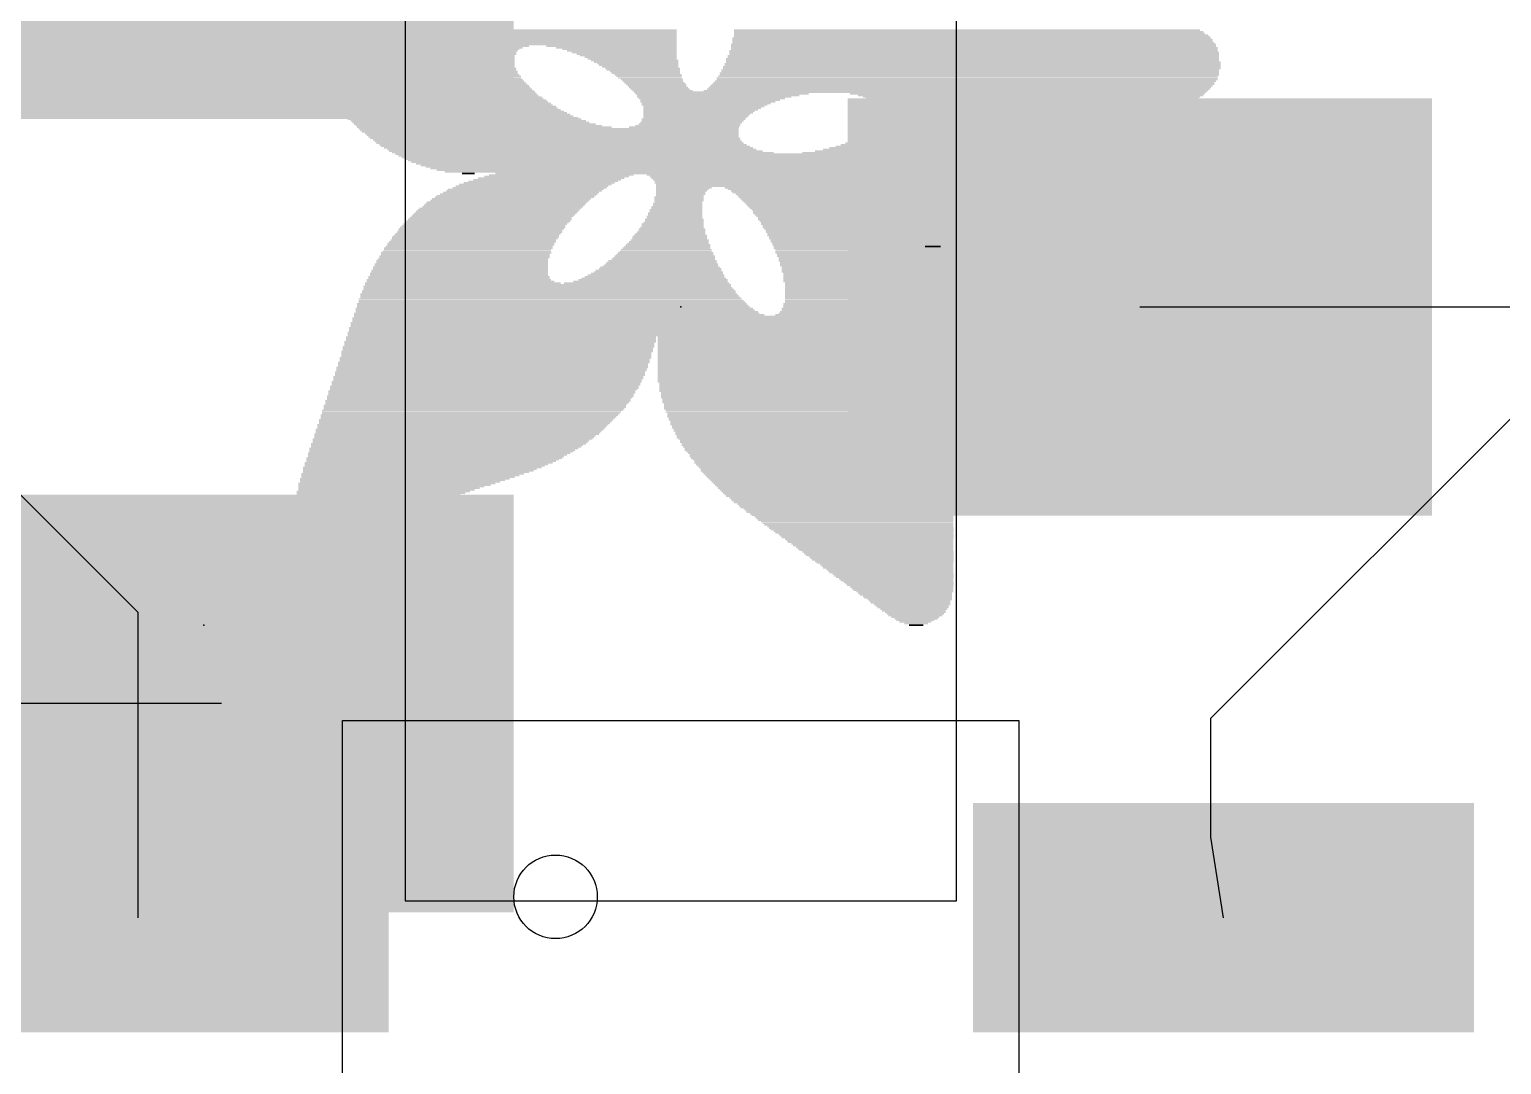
# Model space of a CAD drawing. Extents: x -5.1 to 5.1, y -3.8 to 3.8.
# Drawn here: x -1.56 to 1.966, y 0.09 to 2.57 of the extents above; entities that cross this region are included whole.
import ezdxf

# ---------------------------------------------------------------- set-up
doc = ezdxf.new("R2010")
doc.units = 0
for name, color, linetype in [('1', 22, 'CONTINUOUS'), ('16', 175, 'CONTINUOUS'), ('21', 253, 'CONTINUOUS'), ('23', 7, 'CONTINUOUS'), ('24', 7, 'CONTINUOUS'), ('51', 253, 'CONTINUOUS'), ('52', 253, 'CONTINUOUS')]:
    doc.layers.add(name, color=color, linetype=linetype)

# ---------------------------------------------------------------- blocks, each defined once
blk = doc.blocks.new('RECT')
blk.add_solid([(-0.5, -0.5), (0.5, -0.5), (-0.5, 0.5), (0.5, 0.5)])

msp = doc.modelspace()

# ---------------------------------------------------------------- linework, layer by layer
at = {"layer": '1'}
for p, q in [((-1.3, 1.173), (-2.667, 2.54)), ((1.27, 0.92), (2.89, 2.54)), ((-1.3, 0.442), (-1.3, 1.173)), ((1.27, 0.635), (1.27, 0.92)), ((1.3, 0.442), (1.27, 0.635))]:
    msp.add_line(p, q, dxfattribs=at)
at = {"layer": '16'}
for p, q in [((1.1, 1.905), (3.175, 1.905)), ((-1.1, 0.955), (-2.855, 0.955))]:
    msp.add_line(p, q, dxfattribs=at)
at = {"layer": '21'}
for p, q in [((-0.81, 0.914), (0.81, 0.914)), ((-0.81, 0.82), (-0.81, 0.914)), ((0.81, 0.914), (0.81, 0.82))]:
    msp.add_line(p, q, dxfattribs=at)
msp.add_circle((-0.3, 0.492), 0.1, dxfattribs=at)
at = {"layer": '23'}
msp.add_point((-1.143, 1.143), dxfattribs=at)
at = {"layer": '24'}
msp.add_point((0, 1.905), dxfattribs=at)
at = {"layer": '51'}
for p, q in [((-0.81, -1.93), (-0.81, 0.914)), ((0.81, 0.914), (0.81, -1.93))]:
    msp.add_line(p, q, dxfattribs=at)
at = {"layer": '52'}
for p, q in [((-0.6604, 3.3274), (-0.6604, 0.4826)), ((0.6604, 0.4826), (0.6604, 3.3274)), ((-0.6604, 0.4826), (0.6604, 0.4826))]:
    msp.add_line(p, q, dxfattribs=at)

# ---------------------------------------------------------------- block references
at = {"layer": '1', "xscale": 0.55, "yscale": 1.2, "rotation": 270}
for p in [(-1.3, 0.442), (1.3, 0.442)]:
    msp.add_blockref('RECT', p, dxfattribs=at)
at = {"layer": '16', "yscale": 1.4, "rotation": 90}
for p in [(-1.1, 2.855), (1.1, 1.905), (-1.1, 0.955)]:
    msp.add_blockref('RECT', p, dxfattribs=at)
at = {"layer": '21'}
for p, xscale, yscale in [((-0.4858, 2.5679), 0.9525, 0.0038), ((-0.4839, 2.5641), 0.9487, 0.0038), ((-0.4839, 2.5603), 0.9487, 0.0038), ((-0.482, 2.5565), 0.9449, 0.0038), ((-0.4801, 2.5527), 0.9411, 0.0038), ((-0.4782, 2.5489), 0.9373, 0.0038), ((-0.4782, 2.5451), 0.9373, 0.0038), ((-0.4763, 2.5413), 0.9335, 0.0038), ((-0.4744, 2.5375), 0.9297, 0.0038), ((0.6972, 2.5489), 1.1468, 0.0038), ((0.6991, 2.5451), 1.1506, 0.0038), ((0.6991, 2.5413), 1.1506, 0.0038), ((0.7011, 2.5375), 1.1545, 0.0038), ((0.6858, 2.5679), 1.1164, 0.0038), ((0.6896, 2.5641), 1.124, 0.0038), ((0.6915, 2.5603), 1.1278, 0.0038), ((0.6953, 2.5565), 1.1354, 0.0038), ((0.6972, 2.5527), 1.1392, 0.0038), ((-0.4744, 2.5337), 0.9297, 0.0039), ((-0.6497, 2.5298), 0.5715, 0.0038), ((-0.6553, 2.526), 0.5524, 0.0038), ((-0.6572, 2.5222), 0.541, 0.0038), ((-0.6591, 2.5184), 0.5372, 0.0038), ((-0.6591, 2.5146), 0.5296, 0.0038), ((-0.6572, 2.5108), 0.5258, 0.0038), ((-0.6572, 2.507), 0.5182, 0.0038), ((-0.6572, 2.5032), 0.5182, 0.0038), ((-0.1657, 2.5298), 0.3124, 0.0038), ((-0.1543, 2.526), 0.2896, 0.0038), ((-0.1467, 2.5222), 0.2743, 0.0038), ((-0.141, 2.5184), 0.2629, 0.0038), ((-0.1353, 2.5146), 0.2515, 0.0038), ((-0.1295, 2.5108), 0.2401, 0.0038), ((-0.1257, 2.507), 0.2324, 0.0038), ((-0.12, 2.5032), 0.221, 0.0038), ((0.7011, 2.507), 1.1773, 0.0038), ((0.7011, 2.5032), 1.1773, 0.0038), ((0.7011, 2.5184), 1.1697, 0.0038), ((0.703, 2.5146), 1.1735, 0.0038), ((0.703, 2.5108), 1.1735, 0.0038), ((0.7011, 2.5337), 1.1621, 0.0039), ((0.7011, 2.5298), 1.1621, 0.0038), ((0.703, 2.526), 1.1659, 0.0038), ((0.703, 2.5222), 1.1659, 0.0038), ((-0.6553, 2.4994), 0.5144, 0.0038), ((-0.6534, 2.4956), 0.5106, 0.0039), ((-0.6515, 2.4917), 0.5068, 0.0038), ((-0.6515, 2.4879), 0.5068, 0.0038), ((-0.6496, 2.4841), 0.503, 0.0038), ((-0.6477, 2.4803), 0.4992, 0.0038), ((-0.6458, 2.4765), 0.503, 0.0038), ((-0.6439, 2.4727), 0.4991, 0.0038), ((-0.6401, 2.4689), 0.4991, 0.0038), ((-0.1162, 2.4994), 0.2134, 0.0038), ((-0.1105, 2.4956), 0.2096, 0.0039), ((-0.1067, 2.4917), 0.2019, 0.0038), ((-0.1029, 2.4879), 0.1943, 0.0038), ((-0.1009, 2.4841), 0.1905, 0.0038), ((-0.0972, 2.4803), 0.1829, 0.0038), ((-0.0915, 2.4765), 0.1791, 0.0038), ((-0.0896, 2.4727), 0.1753, 0.0038), ((-0.0857, 2.4689), 0.1676, 0.0038), ((0.6935, 2.4727), 1.1925, 0.0038), ((0.6935, 2.4689), 1.1925, 0.0038), ((0.6973, 2.4803), 1.1925, 0.0038), ((0.6973, 2.4765), 1.1925, 0.0038), ((0.6992, 2.4879), 1.1887, 0.0038), ((0.6992, 2.4841), 1.1887, 0.0038), ((0.7011, 2.4917), 1.1849, 0.0038), ((0.6992, 2.4994), 1.1811, 0.0038), ((0.6992, 2.4956), 1.1811, 0.0039), ((-0.6381, 2.4651), 0.4953, 0.0038), ((-0.6362, 2.4613), 0.4991, 0.0038), ((-0.6325, 2.4575), 0.4991, 0.0039), ((-0.6306, 2.4536), 0.4953, 0.0038), ((-0.6268, 2.4498), 0.4953, 0.0038), ((-0.6249, 2.446), 0.4991, 0.0038), ((-0.621, 2.4422), 0.4991, 0.0038), ((-0.6173, 2.4384), 0.4991, 0.0038), ((-0.6135, 2.4346), 0.4991, 0.0038), ((-0.0838, 2.4651), 0.1638, 0.0038), ((-0.0781, 2.4613), 0.16, 0.0038), ((-0.0762, 2.4575), 0.1562, 0.0039), ((-0.0743, 2.4536), 0.1524, 0.0038), ((-0.0686, 2.4498), 0.1486, 0.0038), ((-0.0667, 2.446), 0.1448, 0.0038), ((-0.0629, 2.4422), 0.1448, 0.0038), ((-0.0591, 2.4384), 0.1447, 0.0038), ((-0.0571, 2.4346), 0.1409, 0.0038), ((0.6724, 2.4346), 1.2039, 0.0038), ((0.6763, 2.4384), 1.204, 0.0038), ((0.6782, 2.4422), 1.2002, 0.0038), ((0.682, 2.446), 1.2002, 0.0038), ((0.6858, 2.4536), 1.2002, 0.0038), ((0.6858, 2.4498), 1.2002, 0.0038), ((0.6877, 2.4575), 1.1964, 0.0039), ((0.6915, 2.4651), 1.1964, 0.0038), ((0.6915, 2.4613), 1.1964, 0.0038), ((-0.6115, 2.4308), 0.503, 0.0038), ((-0.6077, 2.427), 0.503, 0.0038), ((-0.6038, 2.4232), 0.5029, 0.0038), ((-0.6019, 2.4194), 0.5067, 0.0039), ((-0.5982, 2.4155), 0.5067, 0.0038), ((-0.5944, 2.4117), 0.5067, 0.0038), ((-0.5887, 2.4079), 0.5105, 0.0038), ((-0.581, 2.4003), 0.5182, 0.0038), ((-0.5848, 2.4041), 0.5105, 0.0038), ((-0.5772, 2.3965), 0.5182, 0.0038), ((-0.0534, 2.4308), 0.1409, 0.0038), ((-0.0495, 2.427), 0.141, 0.0038), ((-0.0438, 2.4232), 0.1448, 0.0038), ((0.5734, 2.4194), 1.3716, 0.0039), ((0.099, 2.4155), 0.4153, 0.0038), ((0.0895, 2.4117), 0.3886, 0.0038), ((0.08, 2.4079), 0.3696, 0.0038), ((0.0743, 2.4041), 0.3506, 0.0038), ((0.0704, 2.4003), 0.3353, 0.0038), ((0.0648, 2.3965), 0.3239, 0.0038), ((0.6591, 2.4232), 1.2078, 0.0038), ((0.6649, 2.427), 1.2039, 0.0038), ((0.6687, 2.4308), 1.2039, 0.0038), ((0.8306, 2.4155), 0.8496, 0.0038), ((0.8382, 2.4117), 0.8268, 0.0038), ((0.8401, 2.4079), 0.8078, 0.0038), ((0.8421, 2.4041), 0.7963, 0.0038), ((0.8439, 2.4003), 0.7848, 0.0038), ((0.8439, 2.3965), 0.7696, 0.0038), ((-0.5715, 2.3927), 0.522, 0.0038), ((-0.5677, 2.3889), 0.522, 0.0038), ((-0.562, 2.3851), 0.5258, 0.0038), ((-0.5582, 2.3813), 0.5258, 0.0039), ((-0.5524, 2.3774), 0.5295, 0.0038), ((-0.5467, 2.3736), 0.5334, 0.0038), ((-0.541, 2.3698), 0.5372, 0.0038), ((-0.5353, 2.366), 0.541, 0.0038), ((-0.5315, 2.3622), 0.5486, 0.0038), ((0.0571, 2.3889), 0.3009, 0.0038), ((0.061, 2.3927), 0.3086, 0.0038), ((0.0515, 2.3813), 0.2819, 0.0039), ((0.0477, 2.3774), 0.2743, 0.0038), ((0.0439, 2.3736), 0.2667, 0.0038), ((0.042, 2.3698), 0.2629, 0.0038), ((0.0381, 2.366), 0.2552, 0.0038), ((0.0362, 2.3622), 0.2514, 0.0038), ((0.0553, 2.3851), 0.2895, 0.0038), ((0.8439, 2.3927), 0.762, 0.0038), ((0.8439, 2.3889), 0.7544, 0.0038), ((0.842, 2.3851), 0.743, 0.0038), ((0.842, 2.3813), 0.7354, 0.0039), ((0.8401, 2.3774), 0.7316, 0.0038), ((0.8306, 2.366), 0.7125, 0.0038), ((0.8286, 2.3622), 0.7087, 0.0038), ((0.8363, 2.3736), 0.7239, 0.0038), ((0.8344, 2.3698), 0.7201, 0.0038), ((-0.5239, 2.3584), 0.5563, 0.0038), ((-0.5181, 2.3546), 0.5601, 0.0038), ((-0.5087, 2.3508), 0.5639, 0.0038), ((-0.503, 2.347), 0.5677, 0.0038), ((-0.4934, 2.3432), 0.5792, 0.0039), ((-0.4839, 2.3393), 0.5905, 0.0038), ((-0.4705, 2.3355), 0.6096, 0.0038), ((-0.3162, 2.3317), 0.9106, 0.0038), ((-0.3143, 2.3279), 0.9068, 0.0038), ((0.0077, 2.3355), 0.2629, 0.0038), ((0.0172, 2.3393), 0.2515, 0.0038), ((0.0209, 2.3432), 0.2439, 0.0039), ((0.0248, 2.347), 0.2439, 0.0038), ((0.0305, 2.3546), 0.2476, 0.0038), ((0.0286, 2.3508), 0.2438, 0.0038), ((0.0343, 2.3584), 0.2476, 0.0038), ((0.7925, 2.3279), 0.682, 0.0038), ((0.7982, 2.3317), 0.6858, 0.0038), ((0.802, 2.3355), 0.6858, 0.0038), ((0.8077, 2.3393), 0.6896, 0.0038), ((0.8134, 2.347), 0.6934, 0.0038), ((0.8115, 2.3432), 0.6896, 0.0039), ((0.8192, 2.3508), 0.6973, 0.0038), ((0.8267, 2.3584), 0.7049, 0.0038), ((0.823, 2.3546), 0.6973, 0.0038), ((-0.3124, 2.3241), 0.903, 0.0038), ((-0.3086, 2.3203), 0.8954, 0.0038), ((-0.3067, 2.3165), 0.8916, 0.0038), ((-0.3048, 2.3127), 0.8878, 0.0038), ((-0.301, 2.3089), 0.8878, 0.0038), ((-0.2972, 2.3051), 0.8801, 0.0039), ((-0.2933, 2.3012), 0.8801, 0.0038), ((-0.2896, 2.2974), 0.8801, 0.0038), ((-0.282, 2.2936), 0.8801, 0.0038), ((0.7354, 2.2936), 0.7049, 0.0038), ((0.7429, 2.2974), 0.6973, 0.0038), ((0.7506, 2.3012), 0.6972, 0.0038), ((0.7563, 2.3051), 0.6934, 0.0039), ((0.7658, 2.3089), 0.6896, 0.0038), ((0.7696, 2.3127), 0.6896, 0.0038), ((0.7753, 2.3165), 0.6858, 0.0038), ((0.783, 2.3203), 0.6858, 0.0038), ((0.7868, 2.3241), 0.6858, 0.0038), ((-0.2762, 2.2898), 0.8839, 0.0038), ((-0.2686, 2.286), 0.884, 0.0038), ((-0.261, 2.2822), 0.8839, 0.0038), ((-0.2515, 2.2784), 0.8953, 0.0038), ((-0.2343, 2.2746), 0.9144, 0.0038), ((0.1867, 2.2708), 1.7412, 0.0038), ((0.1867, 2.267), 1.726, 0.0039), ((0.1885, 2.2631), 1.7145, 0.0038), ((0.1905, 2.2593), 1.703, 0.0038), ((0.1905, 2.2555), 1.6878, 0.0038), ((0.6763, 2.2746), 0.7696, 0.0038), ((0.6934, 2.2784), 0.743, 0.0038), ((0.7067, 2.2822), 0.7315, 0.0038), ((0.7163, 2.286), 0.7201, 0.0038), ((0.7277, 2.2898), 0.7124, 0.0038), ((0.1924, 2.2517), 1.6764, 0.0038), ((0.1943, 2.2479), 1.6574, 0.0038), ((0.1982, 2.2441), 1.6421, 0.0038), ((0.202, 2.2403), 1.6269, 0.0038), ((0.2038, 2.2365), 1.6078, 0.0038), ((0.2096, 2.2327), 1.5887, 0.0038), ((0.2152, 2.2288), 1.5621, 0.0039), ((-0.5087, 2.225), 0.0305, 0.0038), ((-0.2858, 2.2212), 0.3467, 0.0038), ((0.2743, 2.225), 1.4364, 0.0038), ((0.4534, 2.2212), 1.0706, 0.0038), ((-0.3715, 2.1869), 0.3734, 0.0038), ((-0.3619, 2.1907), 0.3695, 0.0039), ((-0.3563, 2.1946), 0.3657, 0.0038), ((-0.3486, 2.1984), 0.3658, 0.0038), ((-0.3391, 2.2022), 0.362, 0.0038), ((-0.3296, 2.206), 0.3581, 0.0038), ((-0.3201, 2.2098), 0.3543, 0.0038), ((-0.3105, 2.2136), 0.3505, 0.0038), ((-0.2972, 2.2174), 0.3467, 0.0038), ((0.4534, 2.2174), 1.0554, 0.0038), ((0.4534, 2.2136), 1.0478, 0.0038), ((0.4515, 2.2098), 1.0363, 0.0038), ((0.4515, 2.206), 1.0287, 0.0038), ((0.4496, 2.2022), 1.0249, 0.0038), ((0.4477, 2.1984), 1.0135, 0.0038), ((0.4458, 2.1946), 1.0097, 0.0038), ((0.0076, 2.1907), 0.1334, 0.0039), ((0.0038, 2.1869), 0.1258, 0.0038), ((0.5258, 2.1907), 0.842, 0.0039), ((0.5258, 2.1869), 0.8268, 0.0038), ((-0.4191, 2.1526), 0.3848, 0.0039), ((-0.4153, 2.1565), 0.3848, 0.0038), ((-0.4096, 2.1603), 0.381, 0.0038), ((-0.4058, 2.1641), 0.381, 0.0038), ((-0.3981, 2.1679), 0.381, 0.0038), ((-0.3943, 2.1717), 0.381, 0.0038), ((-0.3886, 2.1755), 0.3772, 0.0038), ((-0.3829, 2.1793), 0.3734, 0.0038), ((-0.3753, 2.1831), 0.3734, 0.0038), ((-0.0077, 2.1526), 0.1181, 0.0039), ((-0.0039, 2.1679), 0.1181, 0.0038), ((-0.0039, 2.1641), 0.1181, 0.0038), ((-0.0039, 2.1603), 0.1181, 0.0038), ((-0.0057, 2.1565), 0.1143, 0.0038), ((-0.002, 2.1717), 0.1143, 0.0038), ((0.0019, 2.1831), 0.122, 0.0038), ((0, 2.1793), 0.1182, 0.0038), ((0, 2.1755), 0.1182, 0.0038), ((0.5277, 2.1831), 0.8154, 0.0038), ((0.5258, 2.1793), 0.8039, 0.0038), ((0.5277, 2.1755), 0.7925, 0.0038), ((0.5277, 2.1717), 0.7848, 0.0038), ((0.5258, 2.1679), 0.7734, 0.0038), ((0.5258, 2.1641), 0.7658, 0.0038), ((0.5239, 2.1603), 0.7544, 0.0038), ((0.5239, 2.1565), 0.7468, 0.0038), ((0.5239, 2.1526), 0.7391, 0.0039), ((-0.4572, 2.1145), 0.3924, 0.0039), ((-0.4553, 2.1184), 0.3886, 0.0038), ((-0.4515, 2.1222), 0.3886, 0.0038), ((-0.4477, 2.126), 0.3886, 0.0038), ((-0.4439, 2.1298), 0.3886, 0.0038), ((-0.44, 2.1336), 0.3887, 0.0038), ((-0.4363, 2.1374), 0.3887, 0.0038), ((-0.4324, 2.1412), 0.3886, 0.0038), ((-0.4267, 2.145), 0.3848, 0.0038), ((-0.4229, 2.1488), 0.3848, 0.0038), ((-0.0153, 2.1145), 0.1409, 0.0039), ((-0.0153, 2.1222), 0.1333, 0.0038), ((-0.0153, 2.1184), 0.1333, 0.0038), ((-0.0134, 2.1298), 0.1295, 0.0038), ((-0.0134, 2.126), 0.1295, 0.0038), ((-0.0115, 2.1374), 0.1257, 0.0038), ((-0.0115, 2.1336), 0.1257, 0.0038), ((-0.0096, 2.145), 0.1219, 0.0038), ((-0.0096, 2.1412), 0.1219, 0.0038), ((-0.0077, 2.1488), 0.1181, 0.0038), ((0.522, 2.1488), 0.7277, 0.0038), ((0.522, 2.145), 0.7201, 0.0038), ((0.522, 2.1412), 0.7125, 0.0038), ((0.5201, 2.1374), 0.7011, 0.0038), ((0.5201, 2.1336), 0.6934, 0.0038), ((0.5163, 2.1298), 0.6858, 0.0038), ((0.5143, 2.126), 0.6743, 0.0038), ((0.5143, 2.1222), 0.6667, 0.0038), ((0.5125, 2.1184), 0.6553, 0.0038), ((0.5087, 2.1145), 0.6477, 0.0039), ((-0.4858, 2.0803), 0.3962, 0.0038), ((-0.482, 2.0841), 0.3963, 0.0038), ((-0.4782, 2.0917), 0.3963, 0.0038), ((-0.4801, 2.0879), 0.3925, 0.0038), ((-0.4744, 2.0955), 0.3963, 0.0038), ((-0.4725, 2.0993), 0.3925, 0.0038), ((-0.4686, 2.1031), 0.3924, 0.0038), ((-0.4648, 2.1069), 0.3924, 0.0038), ((-0.461, 2.1107), 0.3924, 0.0038), ((-0.0248, 2.0803), 0.1677, 0.0038), ((-0.0229, 2.0841), 0.1639, 0.0038), ((-0.0209, 2.0917), 0.1601, 0.0038), ((-0.0209, 2.0879), 0.1601, 0.0038), ((-0.021, 2.0955), 0.1524, 0.0038), ((-0.0191, 2.1031), 0.1485, 0.0038), ((-0.0191, 2.0993), 0.1485, 0.0038), ((-0.0172, 2.1069), 0.1447, 0.0038), ((-0.0153, 2.1107), 0.1409, 0.0038), ((0.5068, 2.1107), 0.6363, 0.0038), ((0.5048, 2.1069), 0.6248, 0.0038), ((0.5029, 2.1031), 0.621, 0.0038), ((0.4991, 2.0993), 0.6058, 0.0038), ((0.4953, 2.0955), 0.5982, 0.0038), ((0.4934, 2.0917), 0.5868, 0.0038), ((0.3181, 2.0879), 0.2286, 0.0038), ((0.322, 2.0841), 0.2363, 0.0038), ((0.3258, 2.0803), 0.2363, 0.0038), ((0.6077, 2.0879), 0.3429, 0.0038), ((0.6077, 2.0841), 0.32, 0.0038), ((0.6096, 2.0803), 0.301, 0.0038), ((-0.5087, 2.046), 0.4039, 0.0038), ((-0.5068, 2.0498), 0.4001, 0.0038), ((-0.5029, 2.0574), 0.4, 0.0038), ((-0.5029, 2.0536), 0.4, 0.0038), ((-0.4991, 2.0612), 0.4, 0.0038), ((-0.4972, 2.065), 0.3962, 0.0038), ((-0.4915, 2.0726), 0.4, 0.0038), ((-0.4934, 2.0688), 0.3962, 0.0038), ((-0.4896, 2.0764), 0.3962, 0.0039), ((-0.0343, 2.046), 0.2096, 0.0038), ((-0.0324, 2.0498), 0.2058, 0.0038), ((-0.0305, 2.0536), 0.2019, 0.0038), ((-0.0305, 2.0574), 0.1943, 0.0038), ((-0.0286, 2.0612), 0.1905, 0.0038), ((-0.0267, 2.065), 0.1867, 0.0038), ((-0.0267, 2.0726), 0.1791, 0.0038), ((-0.0267, 2.0688), 0.1791, 0.0038), ((-0.0248, 2.0764), 0.1753, 0.0039), ((0.3296, 2.0764), 0.2439, 0.0039), ((0.3334, 2.0726), 0.2438, 0.0038), ((0.3372, 2.0688), 0.2514, 0.0038), ((0.341, 2.065), 0.2514, 0.0038), ((0.3448, 2.0612), 0.259, 0.0038), ((0.3487, 2.0574), 0.2591, 0.0038), ((0.3506, 2.0536), 0.2629, 0.0038), ((0.3563, 2.0498), 0.2667, 0.0038), ((0.3582, 2.046), 0.2705, 0.0038), ((0.6077, 2.0764), 0.282, 0.0039), ((0.6077, 2.0726), 0.259, 0.0038), ((0.6077, 2.0688), 0.2362, 0.0038), ((0.6077, 2.065), 0.2134, 0.0038), ((0.6077, 2.0612), 0.1828, 0.0038), ((0.6058, 2.0574), 0.1486, 0.0038), ((0.6058, 2.0536), 0.1105, 0.0038), ((0.6038, 2.0498), 0.0381, 0.0038), ((-0.5239, 2.0155), 0.4115, 0.0038), ((-0.5239, 2.0117), 0.4115, 0.0038), ((-0.522, 2.0193), 0.4077, 0.0038), ((-0.5181, 2.0269), 0.4077, 0.0038), ((-0.5181, 2.0231), 0.4077, 0.0038), ((-0.5143, 2.0345), 0.4077, 0.0038), ((-0.5162, 2.0307), 0.4039, 0.0038), ((-0.5125, 2.0383), 0.4039, 0.0039), ((-0.5106, 2.0422), 0.4001, 0.0038), ((-0.0457, 2.0117), 0.2629, 0.0038), ((-0.0439, 2.0155), 0.2591, 0.0038), ((-0.0419, 2.0193), 0.2476, 0.0038), ((-0.04, 2.0231), 0.2438, 0.0038), ((-0.0381, 2.0269), 0.24, 0.0038), ((-0.0381, 2.0307), 0.2324, 0.0038), ((-0.0362, 2.0345), 0.2286, 0.0038), ((-0.0362, 2.0383), 0.221, 0.0039), ((-0.0343, 2.0422), 0.2172, 0.0038), ((0.3619, 2.0422), 0.2705, 0.0038), ((0.3658, 2.0383), 0.2781, 0.0039), ((0.3677, 2.0345), 0.2819, 0.0038), ((0.3734, 2.0269), 0.2858, 0.0038), ((0.3715, 2.0307), 0.2819, 0.0038), ((0.3772, 2.0231), 0.2858, 0.0038), ((0.3791, 2.0193), 0.2896, 0.0038), ((0.381, 2.0155), 0.2934, 0.0038), ((0.3848, 2.0117), 0.2934, 0.0038), ((-0.5315, 1.9774), 0.4344, 0.0038), ((-0.5315, 1.9736), 0.4344, 0.0038), ((-0.5315, 1.985), 0.4268, 0.0038), ((-0.5315, 1.9812), 0.4268, 0.0038), ((-0.5296, 1.9926), 0.4229, 0.0038), ((-0.5296, 1.9888), 0.4229, 0.0038), ((-0.5277, 2.0003), 0.4191, 0.0039), ((-0.5277, 1.9964), 0.4191, 0.0038), ((-0.5258, 2.0079), 0.4153, 0.0038), ((-0.5258, 2.0041), 0.4153, 0.0038), ((-0.0648, 1.9736), 0.3467, 0.0038), ((-0.0629, 1.9774), 0.3353, 0.0038), ((-0.0591, 1.9812), 0.3277, 0.0038), ((-0.0571, 1.985), 0.3163, 0.0038), ((-0.0533, 1.9888), 0.3086, 0.0038), ((-0.0533, 1.9926), 0.301, 0.0038), ((-0.0495, 1.9964), 0.2934, 0.0038), ((-0.0496, 2.0003), 0.2857, 0.0039), ((-0.0477, 2.0041), 0.2743, 0.0038), ((-0.0457, 2.0079), 0.2705, 0.0038), ((0.3867, 2.0079), 0.2972, 0.0038), ((0.3886, 2.0041), 0.301, 0.0038), ((0.3924, 2.0003), 0.301, 0.0039), ((0.3943, 1.9964), 0.3048, 0.0038), ((0.3962, 1.9926), 0.3086, 0.0038), ((0.3982, 1.9888), 0.3125, 0.0038), ((0.4039, 1.9774), 0.3163, 0.0038), ((0.4057, 1.9736), 0.3201, 0.0038), ((0.402, 1.985), 0.3125, 0.0038), ((0.402, 1.9812), 0.3125, 0.0038), ((-0.3163, 1.9431), 0.8953, 0.0038), ((-0.3163, 1.9393), 0.8953, 0.0038), ((-0.3163, 1.9469), 0.8877, 0.0038), ((-0.3201, 1.9545), 0.8801, 0.0038), ((-0.3181, 1.9507), 0.8839, 0.0038), ((-0.522, 1.9622), 0.4686, 0.0039), ((-0.3181, 1.9583), 0.8763, 0.0038), ((-0.5315, 1.9698), 0.442, 0.0038), ((-0.5277, 1.966), 0.4496, 0.0038), ((-0.0819, 1.9622), 0.3962, 0.0039), ((-0.0724, 1.966), 0.3696, 0.0038), ((-0.0667, 1.9698), 0.3581, 0.0038), ((0.4077, 1.9698), 0.3239, 0.0038), ((0.4077, 1.966), 0.3239, 0.0038), ((0.4115, 1.9622), 0.3238, 0.0039), ((0.4134, 1.9583), 0.3276, 0.0038), ((0.4134, 1.9545), 0.3276, 0.0038), ((0.4153, 1.9507), 0.3314, 0.0038), ((0.4172, 1.9469), 0.3352, 0.0038), ((0.4172, 1.9431), 0.3352, 0.0038), ((0.4191, 1.9393), 0.339, 0.0038), ((-0.3086, 1.9126), 0.9334, 0.0038), ((-0.3067, 1.9088), 0.9372, 0.0038), ((-0.3048, 1.905), 0.941, 0.0038), ((-0.3124, 1.9241), 0.9182, 0.0039), ((-0.3105, 1.9202), 0.922, 0.0038), ((-0.3086, 1.9164), 0.9258, 0.0038), ((-0.3162, 1.9355), 0.903, 0.0038), ((-0.3143, 1.9317), 0.9068, 0.0038), ((-0.3124, 1.9279), 0.9106, 0.0038), ((0.4229, 1.9126), 0.3544, 0.0038), ((0.4248, 1.9088), 0.3582, 0.0038), ((0.4248, 1.905), 0.3582, 0.0038), ((0.4229, 1.9241), 0.3467, 0.0039), ((0.4229, 1.9202), 0.3467, 0.0038), ((0.4191, 1.9355), 0.339, 0.0038), ((0.4211, 1.9317), 0.3429, 0.0038), ((0.4211, 1.9279), 0.3429, 0.0038), ((0.4249, 1.9164), 0.3505, 0.0038), ((-0.0858, 1.8783), 1.4021, 0.0038), ((-0.0839, 1.8745), 1.4059, 0.0038), ((-0.0839, 1.8707), 1.4059, 0.0038), ((-0.0839, 1.8821), 1.3983, 0.0038), ((-0.2972, 1.8898), 0.9716, 0.0038), ((-0.2915, 1.886), 0.983, 0.0039), ((-0.3029, 1.9012), 0.9525, 0.0038), ((-0.2972, 1.8936), 0.9639, 0.0038), ((-0.3009, 1.8974), 0.9563, 0.0038), ((0.4191, 1.886), 0.3848, 0.0039), ((0.4229, 1.8898), 0.3772, 0.0038), ((0.4248, 1.8936), 0.3734, 0.0038), ((0.4248, 1.9012), 0.3658, 0.0038), ((0.4248, 1.8974), 0.3658, 0.0038), ((-0.4306, 1.8326), 0.7429, 0.0038), ((-0.0858, 1.844), 1.4249, 0.0038), ((-0.0838, 1.8402), 1.4288, 0.0038), ((-0.0838, 1.8364), 1.4288, 0.0038), ((-0.0858, 1.8555), 1.4173, 0.0038), ((-0.0839, 1.8517), 1.4211, 0.0038), ((-0.0839, 1.8478), 1.4211, 0.0039), ((-0.0858, 1.8669), 1.4097, 0.0038), ((-0.0839, 1.8631), 1.4135, 0.0038), ((-0.0839, 1.8593), 1.4135, 0.0038), ((0.2877, 1.8326), 0.6858, 0.0038), ((-0.44, 1.7983), 0.7467, 0.0038), ((-0.4363, 1.8098), 0.7467, 0.0039), ((-0.4382, 1.8059), 0.7429, 0.0038), ((-0.4382, 1.8021), 0.7429, 0.0038), ((-0.4325, 1.8212), 0.7467, 0.0038), ((-0.4344, 1.8174), 0.7429, 0.0038), ((-0.4344, 1.8136), 0.7429, 0.0038), ((-0.4306, 1.8288), 0.7429, 0.0038), ((-0.4306, 1.825), 0.7429, 0.0038), ((0.2877, 1.8288), 0.6858, 0.0038), ((0.2896, 1.825), 0.6896, 0.0038), ((0.2896, 1.8212), 0.6896, 0.0038), ((0.2896, 1.8174), 0.6896, 0.0038), ((0.2896, 1.8136), 0.6896, 0.0038), ((0.2915, 1.8098), 0.6934, 0.0039), ((0.2915, 1.8059), 0.6934, 0.0038), ((0.2915, 1.8021), 0.6934, 0.0038), ((0.2915, 1.7983), 0.6934, 0.0038), ((-0.4477, 1.7717), 0.7468, 0.0039), ((-0.4496, 1.7678), 0.743, 0.0038), ((-0.4496, 1.764), 0.743, 0.0038), ((-0.4439, 1.7831), 0.7467, 0.0038), ((-0.4458, 1.7793), 0.7429, 0.0038), ((-0.4458, 1.7755), 0.7429, 0.0038), ((-0.442, 1.7945), 0.7429, 0.0038), ((-0.442, 1.7907), 0.7429, 0.0038), ((-0.442, 1.7869), 0.7429, 0.0038), ((0.2934, 1.7945), 0.6972, 0.0038), ((0.2934, 1.7907), 0.6972, 0.0038), ((0.2934, 1.7869), 0.6972, 0.0038), ((0.2934, 1.7831), 0.6972, 0.0038), ((0.2934, 1.7793), 0.6972, 0.0038), ((0.2953, 1.7755), 0.701, 0.0038), ((0.2953, 1.7717), 0.701, 0.0039), ((0.2953, 1.7678), 0.701, 0.0038), ((0.2953, 1.764), 0.701, 0.0038), ((-0.461, 1.7374), 0.743, 0.0038), ((-0.461, 1.7336), 0.743, 0.0039), ((-0.4629, 1.7297), 0.7392, 0.0038), ((-0.4572, 1.7488), 0.743, 0.0038), ((-0.4572, 1.745), 0.743, 0.0038), ((-0.4572, 1.7412), 0.743, 0.0038), ((-0.4515, 1.7602), 0.7468, 0.0038), ((-0.4534, 1.7564), 0.743, 0.0038), ((-0.4534, 1.7526), 0.743, 0.0038), ((0.2953, 1.7602), 0.701, 0.0038), ((0.2953, 1.7564), 0.701, 0.0038), ((0.2953, 1.7526), 0.701, 0.0038), ((0.2972, 1.7488), 0.7048, 0.0038), ((0.2972, 1.745), 0.7048, 0.0038), ((0.2972, 1.7412), 0.7048, 0.0038), ((0.2972, 1.7374), 0.7048, 0.0038), ((0.2972, 1.7336), 0.7048, 0.0039), ((0.2972, 1.7297), 0.7048, 0.0038), ((-0.4801, 1.6916), 0.7353, 0.0038), ((-0.4763, 1.7031), 0.7353, 0.0038), ((-0.4763, 1.6993), 0.7353, 0.0038), ((-0.4782, 1.6955), 0.7315, 0.0039), ((-0.4706, 1.7145), 0.7391, 0.0038), ((-0.4706, 1.7107), 0.7391, 0.0038), ((-0.4725, 1.7069), 0.7353, 0.0038), ((-0.4648, 1.7259), 0.743, 0.0038), ((-0.4667, 1.7221), 0.7391, 0.0038), ((-0.4667, 1.7183), 0.7391, 0.0038), ((0.2972, 1.7259), 0.7048, 0.0038), ((0.2991, 1.7221), 0.701, 0.0038), ((0.2991, 1.7183), 0.701, 0.0038), ((0.2991, 1.7145), 0.701, 0.0038), ((0.2991, 1.7107), 0.701, 0.0038), ((0.2991, 1.7069), 0.701, 0.0038), ((0.301, 1.7031), 0.7048, 0.0038), ((0.3029, 1.6993), 0.701, 0.0038), ((0.3029, 1.6955), 0.701, 0.0039), ((0.3029, 1.6916), 0.701, 0.0038), ((-0.4992, 1.6574), 0.7201, 0.0039), ((-0.4934, 1.6688), 0.7239, 0.0038), ((-0.4934, 1.665), 0.7239, 0.0038), ((-0.4953, 1.6612), 0.72, 0.0038), ((-0.4858, 1.6802), 0.7315, 0.0038), ((-0.4877, 1.6764), 0.7277, 0.0038), ((-0.4896, 1.6726), 0.7239, 0.0038), ((-0.482, 1.6878), 0.7315, 0.0038), ((-0.4839, 1.684), 0.7277, 0.0038), ((0.3029, 1.6878), 0.701, 0.0038), ((0.3048, 1.684), 0.6972, 0.0038), ((0.3048, 1.6802), 0.6972, 0.0038), ((0.3048, 1.6764), 0.6972, 0.0038), ((0.3067, 1.6726), 0.6934, 0.0038), ((0.3067, 1.6688), 0.6934, 0.0038), ((0.3067, 1.665), 0.6934, 0.0038), ((0.3067, 1.6612), 0.6934, 0.0038), ((0.3086, 1.6574), 0.6896, 0.0039), ((-0.522, 1.6231), 0.6972, 0.0038), ((-0.5181, 1.6269), 0.6973, 0.0038), ((-0.5143, 1.6345), 0.7049, 0.0038), ((-0.5162, 1.6307), 0.7011, 0.0038), ((-0.5068, 1.6459), 0.7125, 0.0038), ((-0.5087, 1.6421), 0.7087, 0.0038), ((-0.5106, 1.6383), 0.7049, 0.0038), ((-0.503, 1.6497), 0.7125, 0.0038), ((-0.501, 1.6535), 0.7163, 0.0038), ((0.3086, 1.6535), 0.6896, 0.0038), ((0.3105, 1.6497), 0.6858, 0.0038), ((0.3105, 1.6459), 0.6858, 0.0038), ((0.3105, 1.6421), 0.6858, 0.0038), ((0.3124, 1.6383), 0.682, 0.0038), ((0.3124, 1.6345), 0.682, 0.0038), ((0.3143, 1.6307), 0.6782, 0.0038), ((0.3143, 1.6269), 0.6782, 0.0038), ((0.3143, 1.6231), 0.6782, 0.0038), ((-0.5468, 1.5888), 0.6705, 0.0038), ((-0.5372, 1.6002), 0.682, 0.0038), ((-0.541, 1.5964), 0.6744, 0.0038), ((-0.5429, 1.5926), 0.6706, 0.0038), ((-0.5296, 1.6116), 0.6896, 0.0038), ((-0.5315, 1.6078), 0.6858, 0.0038), ((-0.5334, 1.604), 0.682, 0.0038), ((-0.5239, 1.6193), 0.6934, 0.0039), ((-0.5258, 1.6154), 0.6896, 0.0038), ((0.3162, 1.6193), 0.6744, 0.0039), ((0.3162, 1.6154), 0.6744, 0.0038), ((0.3181, 1.6116), 0.6705, 0.0038), ((0.3181, 1.6078), 0.6705, 0.0038), ((0.3201, 1.604), 0.6667, 0.0038), ((0.3201, 1.6002), 0.6667, 0.0038), ((0.322, 1.5964), 0.6629, 0.0038), ((0.322, 1.5926), 0.6629, 0.0038), ((0.3239, 1.5888), 0.6591, 0.0038), ((-0.5791, 1.5545), 0.6286, 0.0038), ((-0.5829, 1.5507), 0.621, 0.0038), ((-0.5676, 1.5659), 0.6439, 0.0038), ((-0.5715, 1.5621), 0.6362, 0.0038), ((-0.5734, 1.5583), 0.6324, 0.0038), ((-0.5563, 1.5773), 0.6591, 0.0038), ((-0.5601, 1.5735), 0.6515, 0.0038), ((-0.562, 1.5697), 0.6477, 0.0038), ((-0.5505, 1.585), 0.6629, 0.0038), ((-0.5524, 1.5812), 0.6591, 0.0039), ((0.3258, 1.585), 0.6553, 0.0038), ((0.3258, 1.5812), 0.6553, 0.0039), ((0.3276, 1.5773), 0.6515, 0.0038), ((0.3276, 1.5735), 0.6515, 0.0038), ((0.3296, 1.5697), 0.6477, 0.0038), ((0.3315, 1.5659), 0.6439, 0.0038), ((0.3315, 1.5621), 0.6439, 0.0038), ((0.3334, 1.5583), 0.6401, 0.0038), ((0.3352, 1.5545), 0.6363, 0.0038), ((0.3372, 1.5507), 0.6324, 0.0038), ((-0.6249, 1.5164), 0.5601, 0.0038), ((-0.6191, 1.5202), 0.5715, 0.0038), ((-0.6135, 1.524), 0.5753, 0.0038), ((-0.6039, 1.5316), 0.5944, 0.0038), ((-0.6096, 1.5278), 0.583, 0.0038), ((-0.5906, 1.5431), 0.6135, 0.0039), ((-0.5944, 1.5392), 0.6058, 0.0038), ((-0.5982, 1.5354), 0.5982, 0.0038), ((-0.5867, 1.5469), 0.6134, 0.0038), ((0.3372, 1.5469), 0.6324, 0.0038), ((0.3391, 1.5431), 0.6286, 0.0039), ((0.341, 1.5392), 0.6248, 0.0038), ((0.3429, 1.5354), 0.621, 0.0038), ((0.3429, 1.5316), 0.621, 0.0038), ((0.3448, 1.5278), 0.6172, 0.0038), ((0.3467, 1.524), 0.6134, 0.0038), ((0.3486, 1.5202), 0.6096, 0.0038), ((0.3505, 1.5164), 0.6058, 0.0038), ((-0.6801, 1.4821), 0.4724, 0.0038), ((-0.6611, 1.4935), 0.5029, 0.0038), ((-0.6668, 1.4897), 0.4915, 0.0038), ((-0.6724, 1.4859), 0.4801, 0.0038), ((-0.642, 1.505), 0.5334, 0.0039), ((-0.6477, 1.5011), 0.522, 0.0038), ((-0.6534, 1.4973), 0.5106, 0.0038), ((-0.6287, 1.5126), 0.5525, 0.0038), ((-0.6344, 1.5088), 0.541, 0.0038), ((0.3505, 1.5126), 0.6058, 0.0038), ((0.3524, 1.5088), 0.602, 0.0038), ((0.3543, 1.505), 0.5982, 0.0039), ((0.3563, 1.5011), 0.5943, 0.0038), ((0.3582, 1.4973), 0.5905, 0.0038), ((0.3601, 1.4935), 0.5867, 0.0038), ((0.3619, 1.4897), 0.5829, 0.0038), ((0.3639, 1.4859), 0.5791, 0.0038), ((0.3658, 1.4821), 0.5753, 0.0038), ((-0.7125, 1.463), 0.4153, 0.0038), ((-0.7182, 1.4592), 0.4038, 0.0038), ((-0.7239, 1.4554), 0.3924, 0.0038), ((-0.7296, 1.4516), 0.381, 0.0038), ((-0.7353, 1.4478), 0.3696, 0.0038), ((-0.6858, 1.4783), 0.461, 0.0038), ((-0.6934, 1.4745), 0.4458, 0.0038), ((-0.6992, 1.4707), 0.4343, 0.0038), ((-0.7049, 1.4668), 0.4229, 0.0039), ((0.3677, 1.4783), 0.5715, 0.0038), ((0.3696, 1.4745), 0.5677, 0.0038), ((0.3715, 1.4707), 0.5639, 0.0038), ((0.3734, 1.4668), 0.5601, 0.0039), ((0.3753, 1.463), 0.5562, 0.0038), ((0.3772, 1.4592), 0.5524, 0.0038), ((0.3791, 1.4554), 0.5486, 0.0038), ((0.381, 1.4516), 0.5448, 0.0038), ((0.3848, 1.4478), 0.5372, 0.0038), ((-0.7468, 1.4402), 0.3467, 0.0038), ((-0.741, 1.444), 0.3581, 0.0038), ((-0.7525, 1.4364), 0.3353, 0.0038), ((-0.7582, 1.4326), 0.3238, 0.0038), ((-0.762, 1.4287), 0.3086, 0.0039), ((-0.7677, 1.4249), 0.2972, 0.0038), ((-0.7735, 1.4211), 0.2857, 0.0038), ((-0.7792, 1.4173), 0.2743, 0.0038), ((-0.783, 1.4135), 0.2591, 0.0038), ((-0.7887, 1.4097), 0.2477, 0.0038), ((0.3867, 1.444), 0.5334, 0.0038), ((0.3886, 1.4402), 0.5296, 0.0038), ((0.3905, 1.4364), 0.5258, 0.0038), ((0.3944, 1.4326), 0.5181, 0.0038), ((0.3963, 1.4287), 0.5143, 0.0039), ((0.3982, 1.4249), 0.5105, 0.0038), ((0.402, 1.4211), 0.5029, 0.0038), ((0.4039, 1.4173), 0.4991, 0.0038), ((0.4057, 1.4135), 0.4953, 0.0038), ((0.4096, 1.4097), 0.4877, 0.0038), ((-0.7925, 1.4059), 0.2324, 0.0038), ((-0.7963, 1.4021), 0.2172, 0.0038), ((-0.802, 1.3983), 0.2058, 0.0038), ((-0.8059, 1.3945), 0.1905, 0.0038), ((-0.8097, 1.3907), 0.1753, 0.0039), ((-0.8134, 1.3868), 0.16, 0.0038), ((-0.8173, 1.383), 0.1447, 0.0038), ((-0.8211, 1.3792), 0.1295, 0.0038), ((-0.823, 1.3754), 0.1105, 0.0038), ((0.4115, 1.4059), 0.4839, 0.0038), ((0.4153, 1.4021), 0.4762, 0.0038), ((0.4172, 1.3983), 0.4724, 0.0038), ((0.4191, 1.3945), 0.4686, 0.0038), ((0.4229, 1.3907), 0.461, 0.0039), ((0.4248, 1.3868), 0.4572, 0.0038), ((0.4267, 1.383), 0.4534, 0.0038), ((0.4305, 1.3792), 0.4458, 0.0038), ((0.4325, 1.3754), 0.4419, 0.0038), ((-0.8267, 1.3716), 0.0953, 0.0038), ((-0.8306, 1.3678), 0.0724, 0.0038), ((-0.8325, 1.364), 0.0457, 0.0038), ((0.4344, 1.3716), 0.4381, 0.0038), ((0.4382, 1.3678), 0.4305, 0.0038), ((0.44, 1.364), 0.4267, 0.0038), ((0.4439, 1.3602), 0.4191, 0.0038), ((0.4458, 1.3564), 0.4153, 0.0038), ((0.4477, 1.3526), 0.4115, 0.0039), ((0.4515, 1.3487), 0.4038, 0.0038), ((0.4534, 1.3449), 0.4, 0.0038), ((0.4553, 1.3411), 0.3962, 0.0038), ((0.4591, 1.3373), 0.3886, 0.0038), ((0.461, 1.3335), 0.3848, 0.0038), ((0.4648, 1.3297), 0.3772, 0.0038), ((0.4667, 1.3259), 0.3734, 0.0038), ((0.4686, 1.3221), 0.3696, 0.0038), ((0.4725, 1.3183), 0.3619, 0.0038), ((0.4744, 1.3145), 0.3581, 0.0039), ((0.4763, 1.3106), 0.3543, 0.0038), ((0.4801, 1.3068), 0.3467, 0.0038), ((0.482, 1.303), 0.3429, 0.0038), ((0.4839, 1.2992), 0.3391, 0.0038), ((0.4877, 1.2954), 0.3315, 0.0038), ((0.4896, 1.2916), 0.3276, 0.0038), ((0.4934, 1.2878), 0.32, 0.0038), ((0.4953, 1.284), 0.3162, 0.0038), ((0.4972, 1.2802), 0.3124, 0.0038), ((0.501, 1.2764), 0.3048, 0.0039), ((0.5029, 1.2725), 0.301, 0.0038), ((0.5048, 1.2687), 0.2972, 0.0038), ((0.5087, 1.2649), 0.2895, 0.0038), ((0.5106, 1.2611), 0.2857, 0.0038), ((0.5125, 1.2573), 0.2819, 0.0038), ((0.5162, 1.2535), 0.2743, 0.0038), ((0.5181, 1.2497), 0.2705, 0.0038), ((0.522, 1.2459), 0.2629, 0.0038), ((0.5239, 1.2421), 0.2591, 0.0038), ((0.5258, 1.2383), 0.2553, 0.0039), ((0.5296, 1.2344), 0.2476, 0.0038), ((0.5315, 1.2306), 0.2438, 0.0038), ((0.5334, 1.2268), 0.24, 0.0038), ((0.5372, 1.223), 0.2324, 0.0038), ((0.5372, 1.2192), 0.2248, 0.0038), ((0.5391, 1.2154), 0.221, 0.0038), ((0.5429, 1.2116), 0.2134, 0.0038), ((0.5449, 1.2078), 0.2095, 0.0038), ((0.5486, 1.204), 0.2019, 0.0038), ((0.5486, 1.2002), 0.1943, 0.0039), ((0.5505, 1.1963), 0.1905, 0.0038), ((0.5544, 1.1925), 0.1829, 0.0038), ((0.5544, 1.1887), 0.1753, 0.0038), ((0.5563, 1.1849), 0.1715, 0.0038), ((0.5582, 1.1811), 0.16, 0.0038), ((0.5582, 1.1773), 0.1524, 0.0038), ((0.562, 1.1735), 0.1448, 0.0038), ((0.562, 1.1697), 0.1372, 0.0038), ((0.562, 1.1659), 0.1295, 0.0038), ((0.562, 1.1621), 0.1143, 0.0039), ((0.5639, 1.1582), 0.1029, 0.0038), ((0.562, 1.1544), 0.0914, 0.0038), ((0.562, 1.1506), 0.0762, 0.0038), ((0.5639, 1.1468), 0.0572, 0.0038), ((0.5639, 1.143), 0.0343, 0.0038)]:
    msp.add_blockref('RECT', p, dxfattribs=dict(at, xscale=xscale, yscale=yscale))
at = {"layer": '51', "xscale": 0.5, "yscale": 0.65, "rotation": 270}
for p in [(-1.175, 0.442), (1.175, 0.442)]:
    msp.add_blockref('RECT', p, dxfattribs=at)
at = {"layer": '52', "xscale": 0.4572, "yscale": 0.5842, "rotation": 90}
for p in [(1.0033, 1.905), (-1.0033, 0.9652)]:
    msp.add_blockref('RECT', p, dxfattribs=at)

doc.saveas('drawing.dxf')
